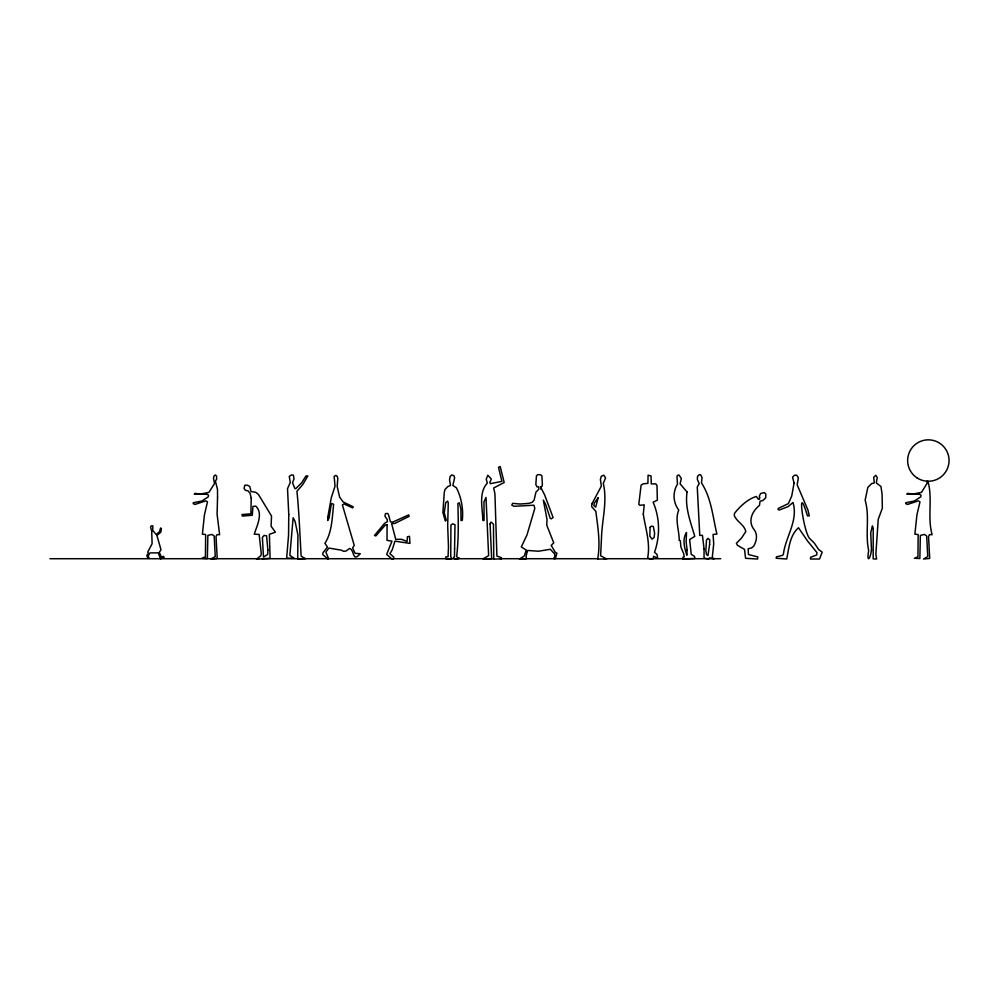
<?xml version="1.0" encoding="UTF-8"?>
<svg xmlns="http://www.w3.org/2000/svg" width="999" height="999" viewBox="0 0 999 999"><rect width="100%" height="100%" fill="white"/><g stroke="black" fill="none" stroke-linecap="round" stroke-linejoin="round"><path stroke-width="1.5" d="M49.95 558.716L258.816 558.716M261.925 558.716L494.168 558.716M500.387 558.716L598.164 558.716M604.145 558.716L720.729 558.716M927.921 481.256C932.916 498.626 927.159 517.132 932.129 534.74L929.582 534.59L928.533 536.438L929.707 558.429L923.513 559.028L927.746 556.505L926.672 535.976L924.35 534.415L920.354 535.439L919.854 558.516L914.397 558.279L917.944 556.793L918.156 534.565L914.884 534.153L916.907 515.022L919.979 501.873L918.356 500.861L907.442 504.458L905.718 503.621L905.793 502.734L914.397 501.011L920.753 496.853L921.041 495.204L919.592 494.293L906.805 494.218L907.554 493.356L912.861 494.068L921.44 492.395L927.022 483.479L926.935 481.206M387.088 524.825L387.013 540.334L391.97 541.146L386.663 554.433L391.733 558.841L393.144 559.028L393.893 557.192L389.885 553.696L392.182 549.949L394.942 541.171L409.927 543.381L409.503 536.313L407.43 536.775L407.055 541.52L401.586 539.298L395.716 539.348L391.62 523.538L394.692 523.488L409.066 516.383L408.741 514.872L392.757 522.09L390.447 521.815L388.349 514.235L387.537 513.424L385.439 513.636L384.952 516.221L387.212 519.505L387.362 521.69L384.565 523.326L374.463 535.489L375.861 535.914L385.427 524.875L387.088 524.825M704.083 549.038L704.033 558.104L708.603 559.028L709.44 557.867L714.123 558.853L712.275 557.454L713.723 543.868L713.061 534.428L716.907 534.09C712.724 516.645 711.438 498.289 701.51 482.967L702.022 477.472L700.586 474.762L699.225 474.675L697.539 476.373L697.364 479.495L699.225 483.641L697.265 487.075L699.762 535.414L702.434 535.339L704.083 549.038M871.49 550.312C869.654 561.351 866.608 561.6 868.68 550.499C865.009 533.803 869.967 516.745 865.146 500.187L867.831 487.4L871.578 483.653L874.275 482.954L873.725 477.21L875.873 475.299L877.222 477.547L876.31 482.917L880.943 486.563L882.08 493.993L882.342 508.166L878.221 519.368L875.861 554.308L876.635 559.028L873.176 558.891L873.213 528.521L872.427 525.874L870.741 532.692L871.49 550.312M288.761 514.473L288.561 535.189L286.651 558.116L294.355 558.366L289.847 555.407L293.132 517.782L295.105 521.466L297.927 534.977L297.69 559.028L305.507 558.666L301.161 556.181C299.85 534.477 299.151 512.824 296.928 491.283L302.859 484.403L307.854 475.924L306.006 475.924L301.623 482.829L295.704 488.711L294.83 488.399L292.52 482.829L294.006 478.783L293.394 475.174L291.471 474.937L289.26 476.373L290.297 482.492L287.525 488.636L288.761 514.473M327.784 517.332L327.747 520.504L329.046 518.006L331.218 504.607L331.805 503.571L333.629 504.295C332.143 517.669 332.118 532.117 324.925 543.331L327.447 547.04L322.852 552.922L322.789 554.545L327.897 559.028L328.571 558.566L325.861 552.097L328.871 548.089L341.321 550.149L343.619 551.323L346.079 551.011L349.55 548.463C354.895 550.049 351.96 563.024 360.264 553.696L355.07 553.321L352.635 547.939L354.233 545.354L342.395 504.895L343.918 503.896L352.659 507.879L353.246 506.843L343.107 501.898L339.635 497.165L337.187 486.463L337.799 478.384L337.262 476.398L335.826 475.412L334.141 476.411L335.015 486.176L331.306 497.677L327.784 517.332M454.582 548.414L454.495 556.793L453.633 557.267C451.66 560.239 463.611 558.528 457.442 557.467L456.668 556.356C458.728 538.673 458.379 521.166 457.892 503.533L459.315 502.797L460.876 509.003L461.038 520.566L462.3 520.354C463.486 509.328 461.451 497.727 456.431 487.837L452.847 485.389L454.607 477.909L454.158 475.886L451.835 474.887L450.137 476.461L449.55 479.882L450.524 485.389L447.739 486.663L444.98 489.522L444.28 492.357L442.894 512.624L445.392 521.091L446.266 520.179L444.243 512.687L445.791 502.522L447.589 501.123L448.264 502.884L447.677 525.561L448.476 546.89L448.076 556.743L445.879 556.868L445.566 558.241L446.428 559.028L451.685 558.753L450.736 556.555L450.936 525.124L452.609 523.826L454.995 524.687L454.582 548.414M490.059 523.888L491.658 558.753L482.929 558.891L488.636 555.656L486.001 497.402L483.966 501.948L484.09 519.73L483.903 520.616L482.842 520.342C482.617 508.666 478.346 492.544 487.3 483.191L486.263 479.183L487.799 475.224L491.283 478.958L489.872 482.492L490.322 483.666L501.885 481.381L498.501 467.332L500.174 466.496L504.183 482.505L493.656 487.987L494.93 493.706L496.903 556.081L501.361 557.667L501.286 558.953L493.743 559.028L493.469 524.213L491.046 522.04L490.059 523.888M591.745 504.22L591.708 506.655L595.854 511.388C597.727 526.785 600.674 542.969 597.652 559.028L606.655 559.028L600.611 555.756L601.485 538.149C601.935 519.867 607.592 501.648 603.271 483.279L605.594 477.947L603.796 475.187L601.236 476.361L600.399 479.508L601.348 486.113L591.745 504.22M643.281 514.173C645.454 528.409 650.536 542.894 647.664 557.842L650.199 559.028L653.234 558.691L653.571 556.243L657.704 558.266L657.03 554.47L654.532 552.322C660.164 536.076 659.977 518.019 653.121 502.185L657.354 500.187L656.992 485.676L655.844 483.878L651.273 483.878L651.011 475.949L648.076 475.174L647.901 483.366L643.244 483.803L641.108 485.114L638.798 504.37L639.897 505.282L644.243 504.857L643.281 514.173M709.627 544.443L707.929 555.669L706.48 554.507L705.843 550.599L706.48 540.097L708.016 538.361L709.702 539.822L709.627 544.443M251.224 498.051L250.899 513.823L242.033 514.56L242.257 516.071L252.26 515.259L252.959 506.431L255.707 506.106C263.586 513.224 256.843 525.836 254.258 534.14L259.153 534.477L261.351 554.233L260.502 556.018L256.506 559.153L270.08 558.354L269.393 534.278L275.424 532.205L271.091 526.223L271.516 516.033L258.416 494.418L255.644 492.245L251.049 491.595L249.738 486.463L247.315 485.189L244.792 485.302L244.056 488.561L245.529 490.359L247.952 490.784L250.062 493.206L251.224 498.051M217.545 497.027L217.095 514.273L219.63 534.74L217.083 534.59L216.034 536.438L217.208 558.429L211.014 559.028L215.26 556.505L214.186 535.976L211.863 534.415L207.867 535.439L207.355 558.516L201.898 558.279L205.444 556.793L205.657 534.565L202.397 534.153L204.408 515.022L207.48 501.873L205.856 500.861L194.942 504.458L193.232 503.621L193.294 502.734L201.898 501.011L208.254 496.853L208.554 495.204L207.093 494.293L194.305 494.218L195.067 493.356L200.362 494.068L208.941 492.395L214.523 483.479L213.486 478.334L213.986 476.098L215.459 474.95L216.608 476.148L216.608 479.158L215.409 481.131L217.482 489.385L217.545 497.027M540.846 486.85L540.784 489.098L541.658 489.073L544.642 494.917L553.109 517.532L551.211 518.868L550.199 518.269L545.654 504.383L543.319 500.099L547.015 519.443L546.765 525.174L553.733 542.844L551.211 545.404L555.394 552.459L556.905 553.134L555.456 558.566L554.045 558.703L553.783 557.942L554.77 557.392L554.732 553.995L550.287 549.263L538.536 551.223L527.659 550.461L526.136 555.744L526.273 558.778L519.48 559.028L524.288 556.006L526.223 550.049L521.303 546.94L526.997 534.94L534.815 508.366L533.928 505.219L514.023 506.293L511.763 505.119L512.649 503.346L520.029 504.033L528.995 503.346L532.242 502.272L534.14 500.037L535.951 492.082L538.761 489.36L538.823 486.825L537.187 486.963L535.826 484.615L536.463 475.836L537.662 474.637L540.496 474.725L541.87 475.749L542.382 484.34L542.045 486.313L540.846 486.85M650.087 527.347L649.825 536.101L652.035 539.148L654.108 537.462L654.62 533.241L653.334 526.498L651.311 526.111L650.087 527.347M687.087 549.725L686.887 555.269C684.577 548.139 681.955 539.298 686.5 532.504L686.138 542.057L687.087 549.725M267.869 549.949L267.67 554.457L263.499 557.067L262.387 537.412L264.086 535.439L266.571 535.776L267.869 549.949M687.075 492.02C684.702 507.317 690.559 521.965 694.78 536.376L689.647 539.547L691.258 554.395L694.455 556.306L694.992 558.441L682.742 559.028L683.041 557.117L684.24 556.918L683.703 553.671L680.906 547.065L680.356 540.746L679.233 540.409C679.295 530.319 674.687 519.805 678.758 510.027C672.989 502.709 672.552 492.095 677.459 484.19L676.997 476.698L677.384 475.474L678.908 474.937L681.355 478.459L680.082 483.816L687.075 492.02M794.068 483.054L791.745 495.966L788.411 503.596L778.258 508.441L778.034 509.415L779.17 510.064L788.061 506.655L793.019 502.497C798.438 520.754 785.664 536.513 783.403 554.108L782.554 555.357L776.46 556.843L776.161 558.254L786.737 559.003C788.873 548.226 789.747 535.414 798.501 527.747L807.467 540.896L817.007 552.672L816.67 554.957L810.576 557.317L810.464 559.04L819.517 559.015L822.189 552.147L818.656 549.512L814.335 543.106L809.839 538.686C803.483 532.879 796.203 478.459 807.467 515.884L809.29 515.884L807.941 510.102L797.177 484.827L798.351 477.734L796.64 475.162L794.38 475.287L792.557 477.21L794.068 483.054M759.602 497.589L759.502 499.175L758.416 499.313L756.293 496.466C747.677 499.113 740.184 506.268 734.59 513.174L734.24 515.571C736.887 521.965 744.305 524.575 745.828 531.555L741.52 538.061L736.413 543.256L737.424 545.317L744.542 549.388L745.541 558.291L757.592 559.028L757.804 556.93L748.438 554.52L748.164 548.751L751.623 547.914L753.608 546.241C756.568 541.246 757.891 534.989 754.345 529.895C747.464 521.753 751.885 511.376 759.502 505.369L760.027 501.286L762.874 500.487L765.659 497.902L765.846 494.08L764.36 492.582L760.689 493.494L759.327 495.991L759.602 497.589M151.698 531.081L152.11 543.668L147.74 552.097L148.501 553.583C143.619 555.881 151.948 561.475 148.039 556.256L149.95 552.897L158.304 552.872L160.489 558.853L164.136 557.255L163.486 556.406L161.413 557.042L159.266 552.347L161.001 549.775L156.93 535.464L160.864 532.142L161.401 528.683L160.589 527.947L159.503 531.668L156.244 534.59L152.785 530.419L152.822 525.861L151.311 525.824L150.562 527.147L151.698 531.081M598.176 497.814L595.666 507.105L593.881 505.669L594.18 503.234L598.176 497.814M917.02 477.884A20.717 20.717 0 0 0 949.025 461.7A20.717 20.717 0 0 0 919.005 442.058A20.717 20.717 0 0 0 917.02 477.884"/></g></svg>
